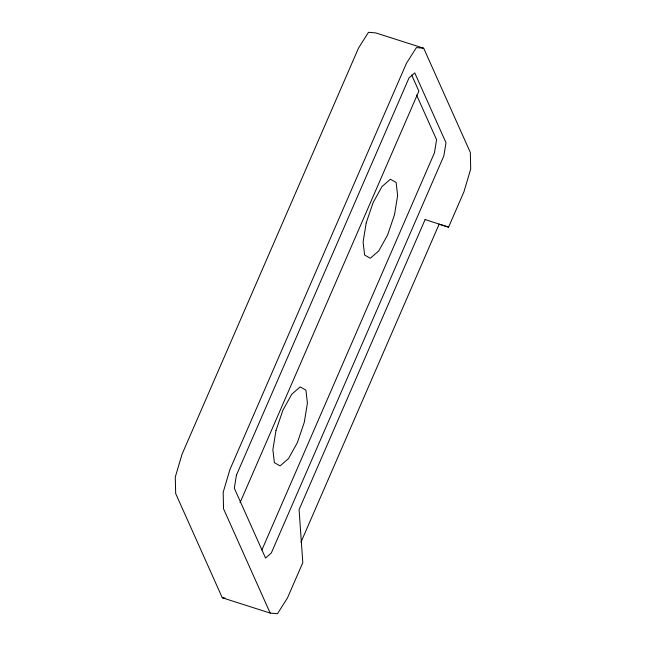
<?xml version="1.0" encoding="UTF-8"?>
<svg xmlns="http://www.w3.org/2000/svg" width="646" height="646" viewBox="0 0 646 646"><rect width="100%" height="100%" fill="white"/><g stroke="black" fill="none" stroke-linecap="round" stroke-linejoin="round"><path stroke-width="0.97" d="M240.037 502.725L418.874 91.143L411.647 74.984M261.864 550.021L434.451 152.819L436.575 139.738L416.557 94.994M425.149 219.47L299.074 509.629L302.804 562.658L287.438 598.018L277.489 613.7L270.19 613.078L222.297 597.776L175.672 493.544L175.292 476.99L182.059 454.195L358.562 47.982L368.511 32.3L375.81 32.922L423.703 48.224L470.328 152.456L470.708 169.01L463.941 191.805L448.574 227.166L439.151 224.154L300.988 542.131M423.703 48.224L416.404 47.602L406.455 63.276L229.944 469.497L223.177 492.292L223.556 508.846L270.19 613.078M222.297 597.776L225.034 598.01M425.092 219.535L448.574 227.166M236.436 475.109L234.312 488.19L265.554 558.039L271.288 553.033L443.875 155.831L445.998 142.75L414.756 72.901L409.023 77.908L236.436 475.109M275.987 430.511L272.87 449.713L274.38 462.673L280.114 465.903L288.536 458.555L297.386 442.591L304.298 422.29L307.415 403.088L305.905 390.127L300.172 386.897L291.75 394.246L282.9 410.21L275.987 430.511M366.209 222.87L363.092 242.072L364.602 255.025L370.336 258.263L378.758 250.914L387.608 234.95L394.52 214.642L397.637 195.439L396.127 182.487L390.394 179.249L381.972 186.597L373.122 202.561L366.209 222.87"/></g></svg>
